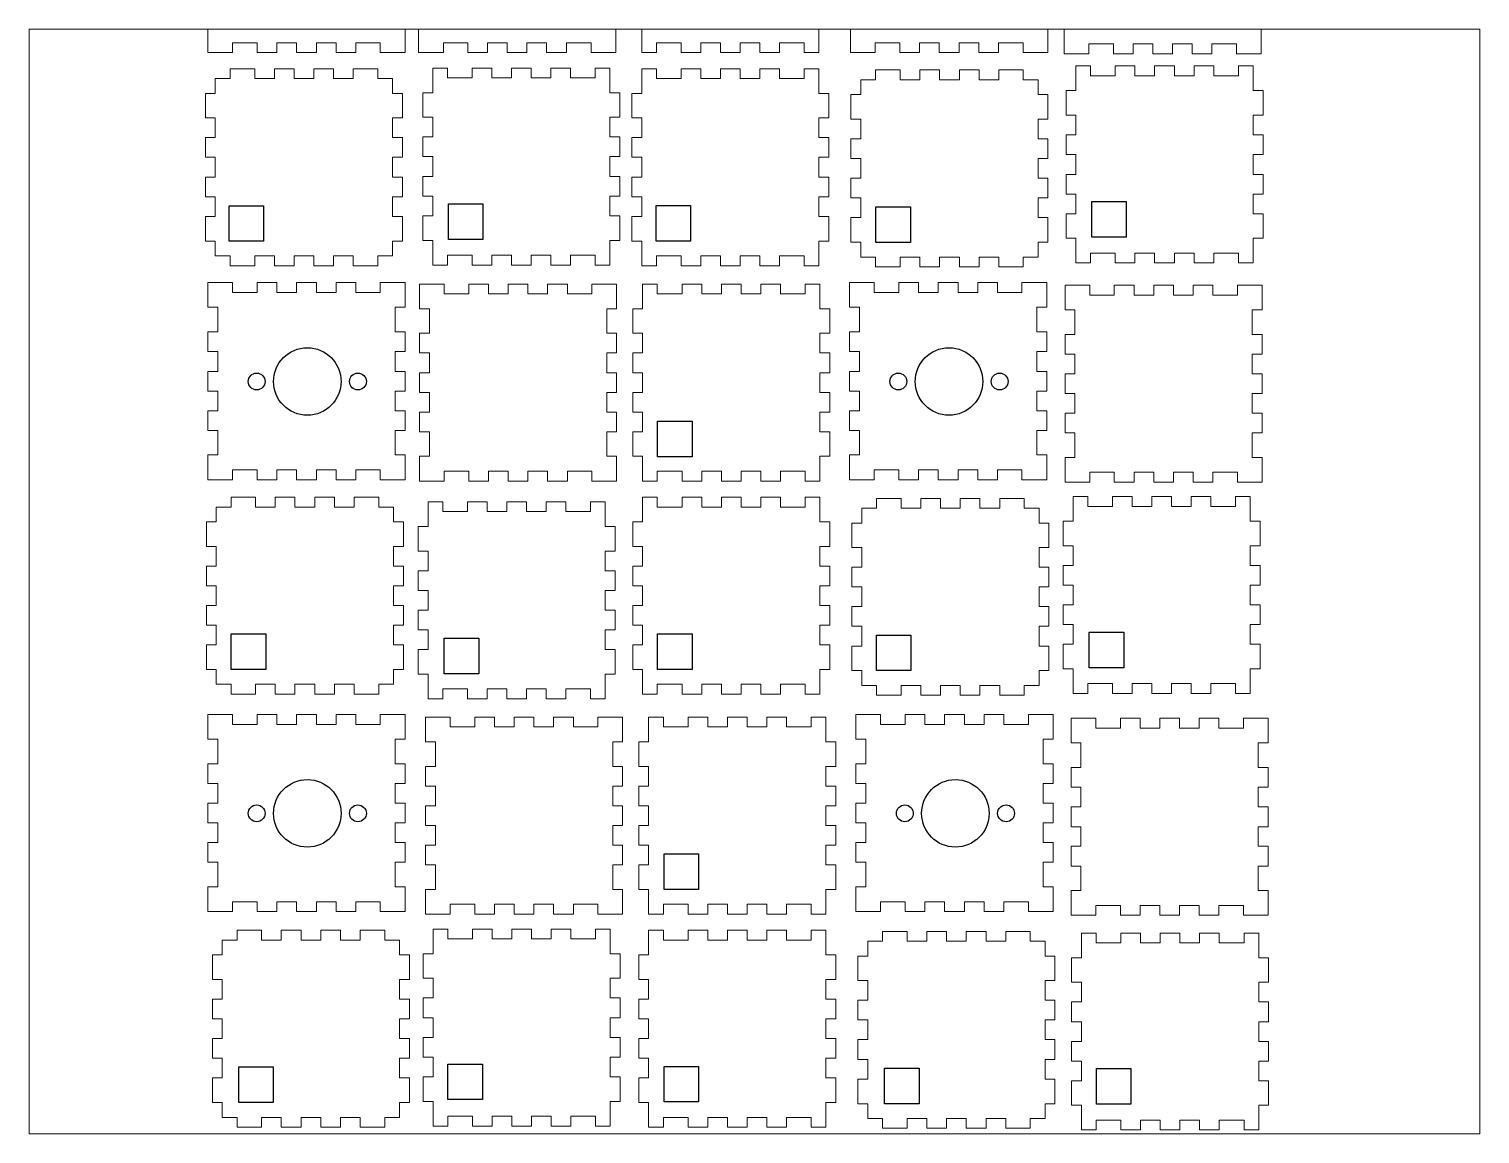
# Paper-space layout 'Layout1' of a CAD drawing. Header units: inches. Extents: x 1.05 to 9.45, y 0.8 to 7.2.
# The model-space entities are those that its viewports show. They can reach past a viewport. Long polylines and large blocks are cut down to what shows.
import ezdxf

# ---------------------------------------------------------------- set-up
doc = ezdxf.new("R2010")
doc.units = ezdxf.units.IN
doc.header["$MEASUREMENT"] = 0
doc.layers.add('Layer 1', color=7, linetype='Continuous')

# ---------------------------------------------------------------- blocks, each defined once
blk = doc.blocks.new('block 3')
at = {"layer": 'Layer 1', "color": 7, "lineweight": 13, "true_color": 0xffffff}
blk.add_lwpolyline([(71.41, 393.38), (78.93, 393.38), (78.93, 390.38), (86.41, 390.38), (86.41, 393.38), (92.4, 393.38), (92.4, 390.38), (98.4, 390.38), (98.4, 393.38), (104.4, 393.38), (104.4, 390.38), (110.4, 390.38), (110.4, 393.38), (116.43, 393.38), (116.43, 390.38), (123.91, 390.38), (123.91, 393.38), (131.42, 393.38), (131.42, 385.87), (128.42, 385.87), (128.42, 378.39), (131.42, 378.39), (131.42, 372.39), (128.42, 372.39), (128.42, 366.36), (131.42, 366.36), (131.42, 360.36), (128.42, 360.36), (128.42, 354.36), (131.42, 354.36), (131.42, 348.37), (128.42, 348.37), (128.42, 340.89), (131.42, 340.89), (131.42, 333.37), (123.91, 333.37), (123.91, 336.37), (116.43, 336.37), (116.43, 333.37), (110.4, 333.37), (110.4, 336.37), (104.4, 336.37), (104.4, 333.37), (98.4, 333.37), (98.4, 336.37), (92.4, 336.37), (92.4, 333.37), (86.41, 333.37), (86.41, 336.37), (78.93, 336.37), (78.93, 333.37), (71.41, 333.37), (71.41, 340.89), (74.41, 340.89), (74.41, 348.37), (71.41, 348.37), (71.41, 354.36), (74.41, 354.36), (74.41, 360.36), (71.41, 360.36), (71.41, 366.36), (74.41, 366.36), (74.41, 372.39), (71.41, 372.39), (71.41, 378.39), (74.41, 378.39), (74.41, 385.87), (71.41, 385.87), (71.41, 393.38)], dxfattribs=at)
blk = doc.blocks.new('block 4')
at = {"layer": 'Layer 1', "color": 7, "lineweight": 13, "true_color": 0xffffff}
blk.add_lwpolyline([(139.36, 393.38), (143.84, 393.38), (143.84, 390.38), (151.35, 390.38), (151.35, 393.38), (157.35, 393.38), (157.35, 390.38), (163.35, 390.38), (163.35, 393.38), (169.34, 393.38), (169.34, 390.38), (175.34, 390.38), (175.34, 393.38), (181.34, 393.38), (181.34, 390.38), (188.85, 390.38), (188.85, 393.38), (193.33, 393.38), (193.33, 385.87), (196.37, 385.87), (196.37, 378.39), (193.33, 378.39), (193.33, 372.39), (196.37, 372.39), (196.37, 366.36), (193.33, 366.36), (193.33, 360.36), (196.37, 360.36), (196.37, 354.36), (193.33, 354.36), (193.33, 348.37), (196.37, 348.37), (196.37, 340.89), (193.33, 340.89), (193.33, 333.37), (188.85, 333.37), (188.85, 336.37), (181.34, 336.37), (181.34, 333.37), (175.34, 333.37), (175.34, 336.37), (169.34, 336.37), (169.34, 333.37), (163.35, 333.37), (163.35, 336.37), (157.35, 336.37), (157.35, 333.37), (151.35, 333.37), (151.35, 336.37), (143.84, 336.37), (143.84, 333.37), (139.36, 333.37), (139.36, 340.89), (136.36, 340.89), (136.36, 348.37), (139.36, 348.37), (139.36, 354.36), (136.36, 354.36), (136.36, 360.36), (139.36, 360.36), (139.36, 366.36), (136.36, 366.36), (136.36, 372.39), (139.36, 372.39), (139.36, 378.39), (136.36, 378.39), (136.36, 385.87), (139.36, 385.87), (139.36, 393.38)], dxfattribs=at)
blk = doc.blocks.new('block 5')
at = {"layer": 'Layer 1', "color": 7, "lineweight": 13, "true_color": 0xffffff}
blk.add_lwpolyline([(139.36, 328.44), (143.84, 328.44), (143.84, 325.44), (151.35, 325.44), (151.35, 328.44), (157.35, 328.44), (157.35, 325.44), (163.35, 325.44), (163.35, 328.44), (169.34, 328.44), (169.34, 325.44), (175.34, 325.44), (175.34, 328.44), (181.34, 328.44), (181.34, 325.44), (188.85, 325.44), (188.85, 328.44), (193.33, 328.44), (193.33, 320.92), (196.37, 320.92), (196.37, 313.44), (193.33, 313.44), (193.33, 307.45), (196.37, 307.45), (196.37, 301.45), (193.33, 301.45), (193.33, 295.45), (196.37, 295.45), (196.37, 289.45), (193.33, 289.45), (193.33, 283.42), (196.37, 283.42), (196.37, 275.94), (193.33, 275.94), (193.33, 268.43), (188.85, 268.43), (188.85, 271.43), (181.34, 271.43), (181.34, 268.43), (175.34, 268.43), (175.34, 271.43), (169.34, 271.43), (169.34, 268.43), (163.35, 268.43), (163.35, 271.43), (157.35, 271.43), (157.35, 268.43), (151.35, 268.43), (151.35, 271.43), (143.84, 271.43), (143.84, 268.43), (139.36, 268.43), (139.36, 275.94), (136.36, 275.94), (136.36, 283.42), (139.36, 283.42), (139.36, 289.45), (136.36, 289.45), (136.36, 295.45), (139.36, 295.45), (139.36, 301.45), (136.36, 301.45), (136.36, 307.45), (139.36, 307.45), (139.36, 313.44), (136.36, 313.44), (136.36, 320.92), (139.36, 320.92), (139.36, 328.44)], dxfattribs=at)
blk = doc.blocks.new('block 6')
at = {"layer": 'Layer 1', "color": 7, "lineweight": 13, "true_color": 0xffffff}
blk.add_lwpolyline([(9.47, 325.44), (13.98, 325.44), (13.98, 328.44), (21.46, 328.44), (21.46, 325.44), (27.46, 325.44), (27.46, 328.44), (33.46, 328.44), (33.46, 325.44), (39.49, 325.44), (39.49, 328.44), (45.48, 328.44), (45.48, 325.44), (51.48, 325.44), (51.48, 328.44), (58.96, 328.44), (58.96, 325.44), (63.48, 325.44), (63.48, 320.92), (66.48, 320.92), (66.48, 313.44), (63.48, 313.44), (63.48, 307.45), (66.48, 307.45), (66.48, 301.45), (63.48, 301.45), (63.48, 295.45), (66.48, 295.45), (66.48, 289.45), (63.48, 289.45), (63.48, 283.42), (66.48, 283.42), (66.48, 275.94), (63.48, 275.94), (63.48, 271.43), (58.96, 271.43), (58.96, 268.43), (51.48, 268.43), (51.48, 271.43), (45.48, 271.43), (45.48, 268.43), (39.49, 268.43), (39.49, 271.43), (33.46, 271.43), (33.46, 268.43), (27.46, 268.43), (27.46, 271.43), (21.46, 271.43), (21.46, 268.43), (13.98, 268.43), (13.98, 271.43), (9.47, 271.43), (9.47, 275.94), (6.47, 275.94), (6.47, 283.42), (9.47, 283.42), (9.47, 289.45), (6.47, 289.45), (6.47, 295.45), (9.47, 295.45), (9.47, 301.45), (6.47, 301.45), (6.47, 307.45), (9.47, 307.45), (9.47, 313.44), (6.47, 313.44), (6.47, 320.92), (9.47, 320.92), (9.47, 325.44)], dxfattribs=at)
blk = doc.blocks.new('block 9')
at = {"layer": 'Layer 1', "color": 7, "lineweight": 13, "true_color": 0xffffff}
blk.add_lwpolyline([(268.04, 393.03), (275.56, 393.03), (275.56, 390.03), (283.03, 390.03), (283.03, 393.03), (289.03, 393.03), (289.03, 390.03), (295.03, 390.03), (295.03, 393.03), (301.03, 393.03), (301.03, 390.03), (307.02, 390.03), (307.02, 393.03), (313.06, 393.03), (313.06, 390.03), (320.53, 390.03), (320.53, 393.03), (328.05, 393.03), (328.05, 385.52), (325.05, 385.52), (325.05, 378.04), (328.05, 378.04), (328.05, 372.04), (325.05, 372.04), (325.05, 366.01), (328.05, 366.01), (328.05, 360.01), (325.05, 360.01), (325.05, 354.01), (328.05, 354.01), (328.05, 348.01), (325.05, 348.01), (325.05, 340.54), (328.05, 340.54), (328.05, 333.02), (320.53, 333.02), (320.53, 336.02), (313.06, 336.02), (313.06, 333.02), (307.02, 333.02), (307.02, 336.02), (301.03, 336.02), (301.03, 333.02), (295.03, 333.02), (295.03, 336.02), (289.03, 336.02), (289.03, 333.02), (283.03, 333.02), (283.03, 336.02), (275.56, 336.02), (275.56, 333.02), (268.04, 333.02), (268.04, 340.54), (271.04, 340.54), (271.04, 348.01), (268.04, 348.01), (268.04, 354.01), (271.04, 354.01), (271.04, 360.01), (268.04, 360.01), (268.04, 366.01), (271.04, 366.01), (271.04, 372.04), (268.04, 372.04), (268.04, 378.04), (271.04, 378.04), (271.04, 385.52), (268.04, 385.52), (268.04, 393.03)], dxfattribs=at)
blk = doc.blocks.new('block 10')
at = {"layer": 'Layer 1', "color": 7, "lineweight": 13, "true_color": 0xffffff}
blk.add_lwpolyline([(335.99, 393.03), (340.47, 393.03), (340.47, 390.03), (347.98, 390.03), (347.98, 393.03), (353.98, 393.03), (353.98, 390.03), (359.97, 390.03), (359.97, 393.03), (365.97, 393.03), (365.97, 390.03), (371.97, 390.03), (371.97, 393.03), (377.97, 393.03), (377.97, 390.03), (385.48, 390.03), (385.48, 393.03), (389.96, 393.03), (389.96, 385.52), (392.99, 385.52), (392.99, 378.04), (389.96, 378.04), (389.96, 372.04), (392.99, 372.04), (392.99, 366.01), (389.96, 366.01), (389.96, 360.01), (392.99, 360.01), (392.99, 354.01), (389.96, 354.01), (389.96, 348.01), (392.99, 348.01), (392.99, 340.54), (389.96, 340.54), (389.96, 333.02), (385.48, 333.02), (385.48, 336.02), (377.97, 336.02), (377.97, 333.02), (371.97, 333.02), (371.97, 336.02), (365.97, 336.02), (365.97, 333.02), (359.97, 333.02), (359.97, 336.02), (353.98, 336.02), (353.98, 333.02), (347.98, 333.02), (347.98, 336.02), (340.47, 336.02), (340.47, 333.02), (335.99, 333.02), (335.99, 340.54), (332.99, 340.54), (332.99, 348.01), (335.99, 348.01), (335.99, 354.01), (332.99, 354.01), (332.99, 360.01), (335.99, 360.01), (335.99, 366.01), (332.99, 366.01), (332.99, 372.04), (335.99, 372.04), (335.99, 378.04), (332.99, 378.04), (332.99, 385.52), (335.99, 385.52), (335.99, 393.03)], dxfattribs=at)
blk = doc.blocks.new('block 11')
at = {"layer": 'Layer 1', "color": 7, "lineweight": 13, "true_color": 0xffffff}
blk.add_lwpolyline([(335.99, 328.08), (340.47, 328.08), (340.47, 325.08), (347.98, 325.08), (347.98, 328.08), (353.98, 328.08), (353.98, 325.08), (359.97, 325.08), (359.97, 328.08), (365.97, 328.08), (365.97, 325.08), (371.97, 325.08), (371.97, 328.08), (377.97, 328.08), (377.97, 325.08), (385.48, 325.08), (385.48, 328.08), (389.96, 328.08), (389.96, 320.57), (392.99, 320.57), (392.99, 313.09), (389.96, 313.09), (389.96, 307.09), (392.99, 307.09), (392.99, 301.1), (389.96, 301.1), (389.96, 295.1), (392.99, 295.1), (392.99, 289.1), (389.96, 289.1), (389.96, 283.07), (392.99, 283.07), (392.99, 275.59), (389.96, 275.59), (389.96, 268.08), (385.48, 268.08), (385.48, 271.07), (377.97, 271.07), (377.97, 268.08), (371.97, 268.08), (371.97, 271.07), (365.97, 271.07), (365.97, 268.08), (359.97, 268.08), (359.97, 271.07), (353.98, 271.07), (353.98, 268.08), (347.98, 268.08), (347.98, 271.07), (340.47, 271.07), (340.47, 268.08), (335.99, 268.08), (335.99, 275.59), (332.99, 275.59), (332.99, 283.07), (335.99, 283.07), (335.99, 289.1), (332.99, 289.1), (332.99, 295.1), (335.99, 295.1), (335.99, 301.1), (332.99, 301.1), (332.99, 307.09), (335.99, 307.09), (335.99, 313.09), (332.99, 313.09), (332.99, 320.57), (335.99, 320.57), (335.99, 328.08)], dxfattribs=at)
blk = doc.blocks.new('block 12')
at = {"layer": 'Layer 1', "color": 7, "lineweight": 13, "true_color": 0xffffff}
blk.add_lwpolyline([(206.09, 325.08), (210.61, 325.08), (210.61, 328.08), (218.09, 328.08), (218.09, 325.08), (224.09, 325.08), (224.09, 328.08), (230.08, 328.08), (230.08, 325.08), (236.12, 325.08), (236.12, 328.08), (242.11, 328.08), (242.11, 325.08), (248.11, 325.08), (248.11, 328.08), (255.59, 328.08), (255.59, 325.08), (260.1, 325.08), (260.1, 320.57), (263.1, 320.57), (263.1, 313.09), (260.1, 313.09), (260.1, 307.09), (263.1, 307.09), (263.1, 301.1), (260.1, 301.1), (260.1, 295.1), (263.1, 295.1), (263.1, 289.1), (260.1, 289.1), (260.1, 283.07), (263.1, 283.07), (263.1, 275.59), (260.1, 275.59), (260.1, 271.07), (255.59, 271.07), (255.59, 268.08), (248.11, 268.08), (248.11, 271.07), (242.11, 271.07), (242.11, 268.08), (236.12, 268.08), (236.12, 271.07), (230.08, 271.07), (230.08, 268.08), (224.09, 268.08), (224.09, 271.07), (218.09, 271.07), (218.09, 268.08), (210.61, 268.08), (210.61, 271.07), (206.09, 271.07), (206.09, 275.59), (203.1, 275.59), (203.1, 283.07), (206.09, 283.07), (206.09, 289.1), (203.1, 289.1), (203.1, 295.1), (206.09, 295.1), (206.09, 301.1), (203.1, 301.1), (203.1, 307.09), (206.09, 307.09), (206.09, 313.09), (203.1, 313.09), (203.1, 320.57), (206.09, 320.57), (206.09, 325.08)], dxfattribs=at)
blk = doc.blocks.new('block 15')
at = {"layer": 'Layer 1', "color": 7, "lineweight": 13, "true_color": 0xffffff}
blk.add_lwpolyline([(71.69, 262.82), (79.2, 262.82), (79.2, 259.82), (86.68, 259.82), (86.68, 262.82), (92.68, 262.82), (92.68, 259.82), (98.68, 259.82), (98.68, 262.82), (104.67, 262.82), (104.67, 259.82), (110.67, 259.82), (110.67, 262.82), (116.7, 262.82), (116.7, 259.82), (124.18, 259.82), (124.18, 262.82), (131.7, 262.82), (131.7, 255.31), (128.7, 255.31), (128.7, 247.83), (131.7, 247.83), (131.7, 241.83), (128.7, 241.83), (128.7, 235.8), (131.7, 235.8), (131.7, 229.8), (128.7, 229.8), (128.7, 223.8), (131.7, 223.8), (131.7, 217.8), (128.7, 217.8), (128.7, 210.33), (131.7, 210.33), (131.7, 202.81), (124.18, 202.81), (124.18, 205.81), (116.7, 205.81), (116.7, 202.81), (110.67, 202.81), (110.67, 205.81), (104.67, 205.81), (104.67, 202.81), (98.68, 202.81), (98.68, 205.81), (92.68, 205.81), (92.68, 202.81), (86.68, 202.81), (86.68, 205.81), (79.2, 205.81), (79.2, 202.81), (71.69, 202.81), (71.69, 210.33), (74.69, 210.33), (74.69, 217.8), (71.69, 217.8), (71.69, 223.8), (74.69, 223.8), (74.69, 229.8), (71.69, 229.8), (71.69, 235.8), (74.69, 235.8), (74.69, 241.83), (71.69, 241.83), (71.69, 247.83), (74.69, 247.83), (74.69, 255.31), (71.69, 255.31), (71.69, 262.82)], dxfattribs=at)
blk = doc.blocks.new('block 16')
at = {"layer": 'Layer 1', "color": 7, "lineweight": 13, "true_color": 0xffffff}
blk.add_lwpolyline([(139.63, 262.82), (144.11, 262.82), (144.11, 259.82), (151.63, 259.82), (151.63, 262.82), (157.63, 262.82), (157.63, 259.82), (163.62, 259.82), (163.62, 262.82), (169.62, 262.82), (169.62, 259.82), (175.62, 259.82), (175.62, 262.82), (181.61, 262.82), (181.61, 259.82), (189.13, 259.82), (189.13, 262.82), (193.61, 262.82), (193.61, 255.31), (196.64, 255.31), (196.64, 247.83), (193.61, 247.83), (193.61, 241.83), (196.64, 241.83), (196.64, 235.8), (193.61, 235.8), (193.61, 229.8), (196.64, 229.8), (196.64, 223.8), (193.61, 223.8), (193.61, 217.8), (196.64, 217.8), (196.64, 210.33), (193.61, 210.33), (193.61, 202.81), (189.13, 202.81), (189.13, 205.81), (181.61, 205.81), (181.61, 202.81), (175.62, 202.81), (175.62, 205.81), (169.62, 205.81), (169.62, 202.81), (163.62, 202.81), (163.62, 205.81), (157.63, 205.81), (157.63, 202.81), (151.63, 202.81), (151.63, 205.81), (144.11, 205.81), (144.11, 202.81), (139.63, 202.81), (139.63, 210.33), (136.64, 210.33), (136.64, 217.8), (139.63, 217.8), (139.63, 223.8), (136.64, 223.8), (136.64, 229.8), (139.63, 229.8), (139.63, 235.8), (136.64, 235.8), (136.64, 241.83), (139.63, 241.83), (139.63, 247.83), (136.64, 247.83), (136.64, 255.31), (139.63, 255.31), (139.63, 262.82)], dxfattribs=at)
blk = doc.blocks.new('block 17')
at = {"layer": 'Layer 1', "color": 7, "lineweight": 13, "true_color": 0xffffff}
blk.add_lwpolyline([(139.63, 197.87), (144.11, 197.87), (144.11, 194.87), (151.63, 194.87), (151.63, 197.87), (157.63, 197.87), (157.63, 194.87), (163.62, 194.87), (163.62, 197.87), (169.62, 197.87), (169.62, 194.87), (175.62, 194.87), (175.62, 197.87), (181.61, 197.87), (181.61, 194.87), (189.13, 194.87), (189.13, 197.87), (193.61, 197.87), (193.61, 190.36), (196.64, 190.36), (196.64, 182.88), (193.61, 182.88), (193.61, 176.88), (196.64, 176.88), (196.64, 170.89), (193.61, 170.89), (193.61, 164.89), (196.64, 164.89), (196.64, 158.89), (193.61, 158.89), (193.61, 152.86), (196.64, 152.86), (196.64, 145.38), (193.61, 145.38), (193.61, 137.87), (189.13, 137.87), (189.13, 140.86), (181.61, 140.86), (181.61, 137.87), (175.62, 137.87), (175.62, 140.86), (169.62, 140.86), (169.62, 137.87), (163.62, 137.87), (163.62, 140.86), (157.63, 140.86), (157.63, 137.87), (151.63, 137.87), (151.63, 140.86), (144.11, 140.86), (144.11, 137.87), (139.63, 137.87), (139.63, 145.38), (136.64, 145.38), (136.64, 152.86), (139.63, 152.86), (139.63, 158.89), (136.64, 158.89), (136.64, 164.89), (139.63, 164.89), (139.63, 170.89), (136.64, 170.89), (136.64, 176.88), (139.63, 176.88), (139.63, 182.88), (136.64, 182.88), (136.64, 190.36), (139.63, 190.36), (139.63, 197.87)], dxfattribs=at)
blk = doc.blocks.new('block 18')
at = {"layer": 'Layer 1', "color": 7, "lineweight": 13, "true_color": 0xffffff}
blk.add_lwpolyline([(9.74, 194.87), (14.26, 194.87), (14.26, 197.87), (21.74, 197.87), (21.74, 194.87), (27.73, 194.87), (27.73, 197.87), (33.73, 197.87), (33.73, 194.87), (39.76, 194.87), (39.76, 197.87), (45.76, 197.87), (45.76, 194.87), (51.76, 194.87), (51.76, 197.87), (59.24, 197.87), (59.24, 194.87), (63.75, 194.87), (63.75, 190.36), (66.75, 190.36), (66.75, 182.88), (63.75, 182.88), (63.75, 176.88), (66.75, 176.88), (66.75, 170.89), (63.75, 170.89), (63.75, 164.89), (66.75, 164.89), (66.75, 158.89), (63.75, 158.89), (63.75, 152.86), (66.75, 152.86), (66.75, 145.38), (63.75, 145.38), (63.75, 140.86), (59.24, 140.86), (59.24, 137.87), (51.76, 137.87), (51.76, 140.86), (45.76, 140.86), (45.76, 137.87), (39.76, 137.87), (39.76, 140.86), (33.73, 140.86), (33.73, 137.87), (27.73, 137.87), (27.73, 140.86), (21.74, 140.86), (21.74, 137.87), (14.26, 137.87), (14.26, 140.86), (9.74, 140.86), (9.74, 145.38), (6.74, 145.38), (6.74, 152.86), (9.74, 152.86), (9.74, 158.89), (6.74, 158.89), (6.74, 164.89), (9.74, 164.89), (9.74, 170.89), (6.74, 170.89), (6.74, 176.88), (9.74, 176.88), (9.74, 182.88), (6.74, 182.88), (6.74, 190.36), (9.74, 190.36), (9.74, 194.87)], dxfattribs=at)
blk = doc.blocks.new('block 21')
at = {"layer": 'Layer 1', "color": 7, "lineweight": 13, "true_color": 0xffffff}
blk.add_lwpolyline([(268.32, 262.47), (275.83, 262.47), (275.83, 259.47), (283.31, 259.47), (283.31, 262.47), (289.31, 262.47), (289.31, 259.47), (295.3, 259.47), (295.3, 262.47), (301.3, 262.47), (301.3, 259.47), (307.3, 259.47), (307.3, 262.47), (313.33, 262.47), (313.33, 259.47), (320.81, 259.47), (320.81, 262.47), (328.32, 262.47), (328.32, 254.95), (325.33, 254.95), (325.33, 247.47), (328.32, 247.47), (328.32, 241.48), (325.33, 241.48), (325.33, 235.44), (328.32, 235.44), (328.32, 229.45), (325.33, 229.45), (325.33, 223.45), (328.32, 223.45), (328.32, 217.45), (325.33, 217.45), (325.33, 209.97), (328.32, 209.97), (328.32, 202.46), (320.81, 202.46), (320.81, 205.46), (313.33, 205.46), (313.33, 202.46), (307.3, 202.46), (307.3, 205.46), (301.3, 205.46), (301.3, 202.46), (295.3, 202.46), (295.3, 205.46), (289.31, 205.46), (289.31, 202.46), (283.31, 202.46), (283.31, 205.46), (275.83, 205.46), (275.83, 202.46), (268.32, 202.46), (268.32, 209.97), (271.32, 209.97), (271.32, 217.45), (268.32, 217.45), (268.32, 223.45), (271.32, 223.45), (271.32, 229.45), (268.32, 229.45), (268.32, 235.44), (271.32, 235.44), (271.32, 241.48), (268.32, 241.48), (268.32, 247.47), (271.32, 247.47), (271.32, 254.95), (268.32, 254.95), (268.32, 262.47)], dxfattribs=at)
blk = doc.blocks.new('block 22')
at = {"layer": 'Layer 1', "color": 7, "lineweight": 13, "true_color": 0xffffff}
blk.add_lwpolyline([(336.26, 262.47), (340.74, 262.47), (340.74, 259.47), (348.26, 259.47), (348.26, 262.47), (354.25, 262.47), (354.25, 259.47), (360.25, 259.47), (360.25, 262.47), (366.25, 262.47), (366.25, 259.47), (372.25, 259.47), (372.25, 262.47), (378.24, 262.47), (378.24, 259.47), (385.76, 259.47), (385.76, 262.47), (390.24, 262.47), (390.24, 254.95), (393.27, 254.95), (393.27, 247.47), (390.24, 247.47), (390.24, 241.48), (393.27, 241.48), (393.27, 235.44), (390.24, 235.44), (390.24, 229.45), (393.27, 229.45), (393.27, 223.45), (390.24, 223.45), (390.24, 217.45), (393.27, 217.45), (393.27, 209.97), (390.24, 209.97), (390.24, 202.46), (385.76, 202.46), (385.76, 205.46), (378.24, 205.46), (378.24, 202.46), (372.25, 202.46), (372.25, 205.46), (366.25, 205.46), (366.25, 202.46), (360.25, 202.46), (360.25, 205.46), (354.25, 205.46), (354.25, 202.46), (348.26, 202.46), (348.26, 205.46), (340.74, 205.46), (340.74, 202.46), (336.26, 202.46), (336.26, 209.97), (333.26, 209.97), (333.26, 217.45), (336.26, 217.45), (336.26, 223.45), (333.26, 223.45), (333.26, 229.45), (336.26, 229.45), (336.26, 235.44), (333.26, 235.44), (333.26, 241.48), (336.26, 241.48), (336.26, 247.47), (333.26, 247.47), (333.26, 254.95), (336.26, 254.95), (336.26, 262.47)], dxfattribs=at)
blk = doc.blocks.new('block 23')
at = {"layer": 'Layer 1', "color": 7, "lineweight": 13, "true_color": 0xffffff}
blk.add_lwpolyline([(336.26, 197.52), (340.74, 197.52), (340.74, 194.52), (348.26, 194.52), (348.26, 197.52), (354.25, 197.52), (354.25, 194.52), (360.25, 194.52), (360.25, 197.52), (366.25, 197.52), (366.25, 194.52), (372.25, 194.52), (372.25, 197.52), (378.24, 197.52), (378.24, 194.52), (385.76, 194.52), (385.76, 197.52), (390.24, 197.52), (390.24, 190.01), (393.27, 190.01), (393.27, 182.53), (390.24, 182.53), (390.24, 176.53), (393.27, 176.53), (393.27, 170.53), (390.24, 170.53), (390.24, 164.54), (393.27, 164.54), (393.27, 158.54), (390.24, 158.54), (390.24, 152.51), (393.27, 152.51), (393.27, 145.03), (390.24, 145.03), (390.24, 137.51), (385.76, 137.51), (385.76, 140.51), (378.24, 140.51), (378.24, 137.51), (372.25, 137.51), (372.25, 140.51), (366.25, 140.51), (366.25, 137.51), (360.25, 137.51), (360.25, 140.51), (354.25, 140.51), (354.25, 137.51), (348.26, 137.51), (348.26, 140.51), (340.74, 140.51), (340.74, 137.51), (336.26, 137.51), (336.26, 145.03), (333.26, 145.03), (333.26, 152.51), (336.26, 152.51), (336.26, 158.54), (333.26, 158.54), (333.26, 164.54), (336.26, 164.54), (336.26, 170.53), (333.26, 170.53), (333.26, 176.53), (336.26, 176.53), (336.26, 182.53), (333.26, 182.53), (333.26, 190.01), (336.26, 190.01), (336.26, 197.52)], dxfattribs=at)
blk = doc.blocks.new('block 24')
at = {"layer": 'Layer 1', "color": 7, "lineweight": 13, "true_color": 0xffffff}
blk.add_lwpolyline([(206.37, 194.52), (210.89, 194.52), (210.89, 197.52), (218.36, 197.52), (218.36, 194.52), (224.36, 194.52), (224.36, 197.52), (230.36, 197.52), (230.36, 194.52), (236.39, 194.52), (236.39, 197.52), (242.39, 197.52), (242.39, 194.52), (248.39, 194.52), (248.39, 197.52), (255.86, 197.52), (255.86, 194.52), (260.38, 194.52), (260.38, 190.01), (263.38, 190.01), (263.38, 182.53), (260.38, 182.53), (260.38, 176.53), (263.38, 176.53), (263.38, 170.53), (260.38, 170.53), (260.38, 164.54), (263.38, 164.54), (263.38, 158.54), (260.38, 158.54), (260.38, 152.51), (263.38, 152.51), (263.38, 145.03), (260.38, 145.03), (260.38, 140.51), (255.86, 140.51), (255.86, 137.51), (248.39, 137.51), (248.39, 140.51), (242.39, 140.51), (242.39, 137.51), (236.39, 137.51), (236.39, 140.51), (230.36, 140.51), (230.36, 137.51), (224.36, 137.51), (224.36, 140.51), (218.36, 140.51), (218.36, 137.51), (210.89, 137.51), (210.89, 140.51), (206.37, 140.51), (206.37, 145.03), (203.37, 145.03), (203.37, 152.51), (206.37, 152.51), (206.37, 158.54), (203.37, 158.54), (203.37, 164.54), (206.37, 164.54), (206.37, 170.53), (203.37, 170.53), (203.37, 176.53), (206.37, 176.53), (206.37, 182.53), (203.37, 182.53), (203.37, 190.01), (206.37, 190.01), (206.37, 194.52)], dxfattribs=at)
blk = doc.blocks.new('block 27')
at = {"layer": 'Layer 1', "color": 7, "lineweight": 13, "true_color": 0xffffff}
blk.add_lwpolyline([(73.53, 130.85), (81.04, 130.85), (81.04, 127.85), (88.52, 127.85), (88.52, 130.85), (94.52, 130.85), (94.52, 127.85), (100.52, 127.85), (100.52, 130.85), (106.51, 130.85), (106.51, 127.85), (112.51, 127.85), (112.51, 130.85), (118.54, 130.85), (118.54, 127.85), (126.02, 127.85), (126.02, 130.85), (133.54, 130.85), (133.54, 123.33), (130.54, 123.33), (130.54, 115.85), (133.54, 115.85), (133.54, 109.85), (130.54, 109.85), (130.54, 103.82), (133.54, 103.82), (133.54, 97.83), (130.54, 97.83), (130.54, 91.83), (133.54, 91.83), (133.54, 85.83), (130.54, 85.83), (130.54, 78.35), (133.54, 78.35), (133.54, 70.84), (126.02, 70.84), (126.02, 73.84), (118.54, 73.84), (118.54, 70.84), (112.51, 70.84), (112.51, 73.84), (106.51, 73.84), (106.51, 70.84), (100.52, 70.84), (100.52, 73.84), (94.52, 73.84), (94.52, 70.84), (88.52, 70.84), (88.52, 73.84), (81.04, 73.84), (81.04, 70.84), (73.53, 70.84), (73.53, 78.35), (76.53, 78.35), (76.53, 85.83), (73.53, 85.83), (73.53, 91.83), (76.53, 91.83), (76.53, 97.83), (73.53, 97.83), (73.53, 103.82), (76.53, 103.82), (76.53, 109.85), (73.53, 109.85), (73.53, 115.85), (76.53, 115.85), (76.53, 123.33), (73.53, 123.33), (73.53, 130.85)], dxfattribs=at)
blk = doc.blocks.new('block 28')
at = {"layer": 'Layer 1', "color": 7, "lineweight": 13, "true_color": 0xffffff}
blk.add_lwpolyline([(141.47, 130.85), (145.95, 130.85), (145.95, 127.85), (153.47, 127.85), (153.47, 130.85), (159.47, 130.85), (159.47, 127.85), (165.46, 127.85), (165.46, 130.85), (171.46, 130.85), (171.46, 127.85), (177.46, 127.85), (177.46, 130.85), (183.46, 130.85), (183.46, 127.85), (190.97, 127.85), (190.97, 130.85), (195.45, 130.85), (195.45, 123.33), (198.48, 123.33), (198.48, 115.85), (195.45, 115.85), (195.45, 109.85), (198.48, 109.85), (198.48, 103.82), (195.45, 103.82), (195.45, 97.83), (198.48, 97.83), (198.48, 91.83), (195.45, 91.83), (195.45, 85.83), (198.48, 85.83), (198.48, 78.35), (195.45, 78.35), (195.45, 70.84), (190.97, 70.84), (190.97, 73.84), (183.46, 73.84), (183.46, 70.84), (177.46, 70.84), (177.46, 73.84), (171.46, 73.84), (171.46, 70.84), (165.46, 70.84), (165.46, 73.84), (159.47, 73.84), (159.47, 70.84), (153.47, 70.84), (153.47, 73.84), (145.95, 73.84), (145.95, 70.84), (141.47, 70.84), (141.47, 78.35), (138.48, 78.35), (138.48, 85.83), (141.47, 85.83), (141.47, 91.83), (138.48, 91.83), (138.48, 97.83), (141.47, 97.83), (141.47, 103.82), (138.48, 103.82), (138.48, 109.85), (141.47, 109.85), (141.47, 115.85), (138.48, 115.85), (138.48, 123.33), (141.47, 123.33), (141.47, 130.85)], dxfattribs=at)
blk = doc.blocks.new('block 29')
at = {"layer": 'Layer 1', "color": 7, "lineweight": 13, "true_color": 0xffffff}
blk.add_lwpolyline([(141.47, 65.9), (145.95, 65.9), (145.95, 62.9), (153.47, 62.9), (153.47, 65.9), (159.47, 65.9), (159.47, 62.9), (165.46, 62.9), (165.46, 65.9), (171.46, 65.9), (171.46, 62.9), (177.46, 62.9), (177.46, 65.9), (183.46, 65.9), (183.46, 62.9), (190.97, 62.9), (190.97, 65.9), (195.45, 65.9), (195.45, 58.39), (198.48, 58.39), (198.48, 50.91), (195.45, 50.91), (195.45, 44.91), (198.48, 44.91), (198.48, 38.91), (195.45, 38.91), (195.45, 32.91), (198.48, 32.91), (198.48, 26.92), (195.45, 26.92), (195.45, 20.88), (198.48, 20.88), (198.48, 13.41), (195.45, 13.41), (195.45, 5.89), (190.97, 5.89), (190.97, 8.89), (183.46, 8.89), (183.46, 5.89), (177.46, 5.89), (177.46, 8.89), (171.46, 8.89), (171.46, 5.89), (165.46, 5.89), (165.46, 8.89), (159.47, 8.89), (159.47, 5.89), (153.47, 5.89), (153.47, 8.89), (145.95, 8.89), (145.95, 5.89), (141.47, 5.89), (141.47, 13.41), (138.48, 13.41), (138.48, 20.88), (141.47, 20.88), (141.47, 26.92), (138.48, 26.92), (138.48, 32.91), (141.47, 32.91), (141.47, 38.91), (138.48, 38.91), (138.48, 44.91), (141.47, 44.91), (141.47, 50.91), (138.48, 50.91), (138.48, 58.39), (141.47, 58.39), (141.47, 65.9)], dxfattribs=at)
blk = doc.blocks.new('block 30')
at = {"layer": 'Layer 1', "color": 7, "lineweight": 13, "true_color": 0xffffff}
blk.add_lwpolyline([(11.58, 62.9), (16.1, 62.9), (16.1, 65.9), (23.58, 65.9), (23.58, 62.9), (29.57, 62.9), (29.57, 65.9), (35.57, 65.9), (35.57, 62.9), (41.6, 62.9), (41.6, 65.9), (47.6, 65.9), (47.6, 62.9), (53.6, 62.9), (53.6, 65.9), (61.08, 65.9), (61.08, 62.9), (65.59, 62.9), (65.59, 58.39), (68.59, 58.39), (68.59, 50.91), (65.59, 50.91), (65.59, 44.91), (68.59, 44.91), (68.59, 38.91), (65.59, 38.91), (65.59, 32.91), (68.59, 32.91), (68.59, 26.92), (65.59, 26.92), (65.59, 20.88), (68.59, 20.88), (68.59, 13.41), (65.59, 13.41), (65.59, 8.89), (61.08, 8.89), (61.08, 5.89), (53.6, 5.89), (53.6, 8.89), (47.6, 8.89), (47.6, 5.89), (41.6, 5.89), (41.6, 8.89), (35.57, 8.89), (35.57, 5.89), (29.57, 5.89), (29.57, 8.89), (23.58, 8.89), (23.58, 5.89), (16.1, 5.89), (16.1, 8.89), (11.58, 8.89), (11.58, 13.41), (8.58, 13.41), (8.58, 20.88), (11.58, 20.88), (11.58, 26.92), (8.58, 26.92), (8.58, 32.91), (11.58, 32.91), (11.58, 38.91), (8.58, 38.91), (8.58, 44.91), (11.58, 44.91), (11.58, 50.91), (8.58, 50.91), (8.58, 58.39), (11.58, 58.39), (11.58, 62.9)], dxfattribs=at)
blk = doc.blocks.new('block 33')
at = {"layer": 'Layer 1', "color": 7, "lineweight": 13, "true_color": 0xffffff}
blk.add_lwpolyline([(270.16, 130.49), (277.67, 130.49), (277.67, 127.49), (285.15, 127.49), (285.15, 130.49), (291.15, 130.49), (291.15, 127.49), (297.15, 127.49), (297.15, 130.49), (303.14, 130.49), (303.14, 127.49), (309.14, 127.49), (309.14, 130.49), (315.17, 130.49), (315.17, 127.49), (322.65, 127.49), (322.65, 130.49), (330.17, 130.49), (330.17, 122.98), (327.17, 122.98), (327.17, 115.5), (330.17, 115.5), (330.17, 109.5), (327.17, 109.5), (327.17, 103.47), (330.17, 103.47), (330.17, 97.47), (327.17, 97.47), (327.17, 91.48), (330.17, 91.48), (330.17, 85.48), (327.17, 85.48), (327.17, 78), (330.17, 78), (330.17, 70.49), (322.65, 70.49), (322.65, 73.48), (315.17, 73.48), (315.17, 70.49), (309.14, 70.49), (309.14, 73.48), (303.14, 73.48), (303.14, 70.49), (297.15, 70.49), (297.15, 73.48), (291.15, 73.48), (291.15, 70.49), (285.15, 70.49), (285.15, 73.48), (277.67, 73.48), (277.67, 70.49), (270.16, 70.49), (270.16, 78), (273.16, 78), (273.16, 85.48), (270.16, 85.48), (270.16, 91.48), (273.16, 91.48), (273.16, 97.47), (270.16, 97.47), (270.16, 103.47), (273.16, 103.47), (273.16, 109.5), (270.16, 109.5), (270.16, 115.5), (273.16, 115.5), (273.16, 122.98), (270.16, 122.98), (270.16, 130.49)], dxfattribs=at)
blk = doc.blocks.new('block 34')
at = {"layer": 'Layer 1', "color": 7, "lineweight": 13, "true_color": 0xffffff}
blk.add_lwpolyline([(338.1, 130.49), (342.58, 130.49), (342.58, 127.49), (350.1, 127.49), (350.1, 130.49), (356.09, 130.49), (356.09, 127.49), (362.09, 127.49), (362.09, 130.49), (368.09, 130.49), (368.09, 127.49), (374.09, 127.49), (374.09, 130.49), (380.08, 130.49), (380.08, 127.49), (387.6, 127.49), (387.6, 130.49), (392.08, 130.49), (392.08, 122.98), (395.11, 122.98), (395.11, 115.5), (392.08, 115.5), (392.08, 109.5), (395.11, 109.5), (395.11, 103.47), (392.08, 103.47), (392.08, 97.47), (395.11, 97.47), (395.11, 91.48), (392.08, 91.48), (392.08, 85.48), (395.11, 85.48), (395.11, 78), (392.08, 78), (392.08, 70.49), (387.6, 70.49), (387.6, 73.48), (380.08, 73.48), (380.08, 70.49), (374.09, 70.49), (374.09, 73.48), (368.09, 73.48), (368.09, 70.49), (362.09, 70.49), (362.09, 73.48), (356.09, 73.48), (356.09, 70.49), (350.1, 70.49), (350.1, 73.48), (342.58, 73.48), (342.58, 70.49), (338.1, 70.49), (338.1, 78), (335.1, 78), (335.1, 85.48), (338.1, 85.48), (338.1, 91.48), (335.1, 91.48), (335.1, 97.47), (338.1, 97.47), (338.1, 103.47), (335.1, 103.47), (335.1, 109.5), (338.1, 109.5), (338.1, 115.5), (335.1, 115.5), (335.1, 122.98), (338.1, 122.98), (338.1, 130.49)], dxfattribs=at)
blk = doc.blocks.new('block 35')
at = {"layer": 'Layer 1', "color": 7, "lineweight": 13, "true_color": 0xffffff}
blk.add_lwpolyline([(338.1, 65.55), (342.58, 65.55), (342.58, 62.55), (350.1, 62.55), (350.1, 65.55), (356.09, 65.55), (356.09, 62.55), (362.09, 62.55), (362.09, 65.55), (368.09, 65.55), (368.09, 62.55), (374.09, 62.55), (374.09, 65.55), (380.08, 65.55), (380.08, 62.55), (387.6, 62.55), (387.6, 65.55), (392.08, 65.55), (392.08, 58.03), (395.11, 58.03), (395.11, 50.55), (392.08, 50.55), (392.08, 44.56), (395.11, 44.56), (395.11, 38.56), (392.08, 38.56), (392.08, 32.56), (395.11, 32.56), (395.11, 26.56), (392.08, 26.56), (392.08, 20.53), (395.11, 20.53), (395.11, 13.05), (392.08, 13.05), (392.08, 5.54), (387.6, 5.54), (387.6, 8.54), (380.08, 8.54), (380.08, 5.54), (374.09, 5.54), (374.09, 8.54), (368.09, 8.54), (368.09, 5.54), (362.09, 5.54), (362.09, 8.54), (356.09, 8.54), (356.09, 5.54), (350.1, 5.54), (350.1, 8.54), (342.58, 8.54), (342.58, 5.54), (338.1, 5.54), (338.1, 13.05), (335.1, 13.05), (335.1, 20.53), (338.1, 20.53), (338.1, 26.56), (335.1, 26.56), (335.1, 32.56), (338.1, 32.56), (338.1, 38.56), (335.1, 38.56), (335.1, 44.56), (338.1, 44.56), (338.1, 50.55), (335.1, 50.55), (335.1, 58.03), (338.1, 58.03), (338.1, 65.55)], dxfattribs=at)
blk = doc.blocks.new('block 36')
at = {"layer": 'Layer 1', "color": 7, "lineweight": 13, "true_color": 0xffffff}
blk.add_lwpolyline([(208.21, 62.55), (212.73, 62.55), (212.73, 65.55), (220.2, 65.55), (220.2, 62.55), (226.2, 62.55), (226.2, 65.55), (232.2, 65.55), (232.2, 62.55), (238.23, 62.55), (238.23, 65.55), (244.23, 65.55), (244.23, 62.55), (250.23, 62.55), (250.23, 65.55), (257.71, 65.55), (257.71, 62.55), (262.22, 62.55), (262.22, 58.03), (265.22, 58.03), (265.22, 50.55), (262.22, 50.55), (262.22, 44.56), (265.22, 44.56), (265.22, 38.56), (262.22, 38.56), (262.22, 32.56), (265.22, 32.56), (265.22, 26.56), (262.22, 26.56), (262.22, 20.53), (265.22, 20.53), (265.22, 13.05), (262.22, 13.05), (262.22, 8.54), (257.71, 8.54), (257.71, 5.54), (250.23, 5.54), (250.23, 8.54), (244.23, 8.54), (244.23, 5.54), (238.23, 5.54), (238.23, 8.54), (232.2, 8.54), (232.2, 5.54), (226.2, 5.54), (226.2, 8.54), (220.2, 8.54), (220.2, 5.54), (212.73, 5.54), (212.73, 8.54), (208.21, 8.54), (208.21, 13.05), (205.21, 13.05), (205.21, 20.53), (208.21, 20.53), (208.21, 26.56), (205.21, 26.56), (205.21, 32.56), (208.21, 32.56), (208.21, 38.56), (205.21, 38.56), (205.21, 44.56), (208.21, 44.56), (208.21, 50.55), (205.21, 50.55), (205.21, 58.03), (208.21, 58.03), (208.21, 62.55)], dxfattribs=at)
blk = doc.blocks.new('block 2')
at = {"layer": 'Layer 1', "color": 7, "lineweight": 13, "true_color": 0xffffff}
blk.add_lwpolyline([(6.47, 393.38), (13.98, 393.38), (13.98, 390.38), (21.46, 390.38), (21.46, 393.38), (27.46, 393.38), (27.46, 390.38), (33.46, 390.38), (33.46, 393.38), (39.49, 393.38), (39.49, 390.38), (45.48, 390.38), (45.48, 393.38), (51.48, 393.38), (51.48, 390.38), (58.96, 390.38), (58.96, 393.38), (66.48, 393.38), (66.48, 385.87), (63.48, 385.87), (63.48, 378.39), (66.48, 378.39), (66.48, 372.39), (63.48, 372.39), (63.48, 366.36), (66.48, 366.36), (66.48, 360.36), (63.48, 360.36), (63.48, 354.36), (66.48, 354.36), (66.48, 348.37), (63.48, 348.37), (63.48, 340.89), (66.48, 340.89), (66.48, 333.37), (58.96, 333.37), (58.96, 336.37), (51.48, 336.37), (51.48, 333.37), (45.48, 333.37), (45.48, 336.37), (39.49, 336.37), (39.49, 333.37), (33.46, 333.37), (33.46, 336.37), (27.46, 336.37), (27.46, 333.37), (21.46, 333.37), (21.46, 336.37), (13.98, 336.37), (13.98, 333.37), (6.47, 333.37), (6.47, 340.89), (9.47, 340.89), (9.47, 348.37), (6.47, 348.37), (6.47, 354.36), (9.47, 354.36), (9.47, 360.36), (6.47, 360.36), (6.47, 366.36), (9.47, 366.36), (9.47, 372.39), (6.47, 372.39), (6.47, 378.39), (9.47, 378.39), (9.47, 385.87), (6.47, 385.87), (6.47, 393.38)], dxfattribs=at)

msp = doc.modelspace()

# ---------------------------------------------------------------- linework, layer by layer
for points in [[(165.9, 409.1), (178.15, 409.1), (178.15, 396.44), (165.9, 396.44)], [(14.05, 333.11), (26.3, 333.11), (26.3, 320.45), (14.05, 320.45)], [(91.97, 333.75), (104.22, 333.75), (104.22, 321.09), (91.97, 321.09)], [(165.81, 333.2), (178.06, 333.2), (178.06, 320.54), (165.81, 320.54)], [(243.97, 332.7), (256.22, 332.7), (256.22, 320.04), (243.97, 320.04)], [(320.69, 334.61), (332.94, 334.61), (332.94, 321.95), (320.69, 321.95)], [(166.33, 256.43), (178.58, 256.43), (178.58, 243.77), (166.33, 243.77)], [(14.77, 180.83), (27.02, 180.83), (27.02, 168.17), (14.77, 168.17)], [(166.34, 180.88), (178.59, 180.88), (178.59, 168.21), (166.34, 168.21)], [(319.81, 181.42), (332.06, 181.42), (332.06, 168.76), (319.81, 168.76)], [(90.51, 179.3), (102.76, 179.3), (102.76, 166.64), (90.51, 166.64)], [(244.11, 180.42), (256.36, 180.42), (256.36, 167.76), (244.11, 167.76)], [(168.66, 102.57), (180.91, 102.57), (180.91, 89.91), (168.66, 89.91)], [(17.46, 26.82), (29.71, 26.82), (29.71, 14.16), (17.46, 14.16)], [(91.82, 27.84), (104.07, 27.84), (104.07, 15.18), (91.82, 15.18)], [(168.67, 27.02), (180.91, 27.02), (180.91, 14.35), (168.67, 14.35)], [(247.04, 26.41), (259.29, 26.41), (259.29, 13.75), (247.04, 13.75)], [(322.32, 26.22), (334.57, 26.22), (334.57, 13.56), (322.32, 13.56)]]:
    msp.add_lwpolyline(points, close=True)
for centre, radius in [((41.82, 270.6), 12), ((269.93, 270.6), 12), ((23.82, 270.6), 3), ((59.82, 270.6), 3), ((251.93, 270.6), 3), ((287.93, 270.6), 3), ((41.82, 117.01), 12), ((272.21, 117.01), 12), ((23.82, 117.01), 3), ((59.82, 117.01), 3), ((254.21, 117.01), 3), ((290.21, 117.01), 3)]:
    msp.add_circle(centre, radius)

# ---------------------------------------------------------------- block references
at = {"layer": 'Layer 1'}
for name, p, xscale, yscale, zscale in [('block 2', (-1.09, -1.82), 1.167999999999999, 1.167999999999999, 1.167999999999999), ('block 3', (-1.93, -1.48), 1.167, 1.167, 1.167), ('block 4', (-1.93, -1.48), 1.167, 1.167, 1.167), ('block 2', (227.4, -1.82), 1.167999999999999, 1.167999999999999, 1.167999999999999), ('block 9', (-1.93, -1.48), 1.167, 1.167, 1.167), ('block 6', (-1.93, -1.48), 1.167, 1.167, 1.167), ('block 11', (-305.68, -0.83), 1.167, 1.167, 1.167), ('block 5', (-1.93, -1.48), 1.167, 1.167, 1.167), ('block 10', (-77.05, -75.87), 1.167, 1.167, 1.167), ('block 12', (-1.93, -1.48), 1.167, 1.167, 1.167), ('block 2', (-1.09, -153.71), 1.167999999999999, 1.167999999999999, 1.167999999999999), ('block 15', (-1.93, -1.48), 1.167, 1.167, 1.167), ('block 16', (-1.93, -1.48), 1.167, 1.167, 1.167), ('block 2', (227.01, -153.71), 1.167999999999999, 1.167999999999999, 1.167999999999999), ('block 21', (-1.93, -1.48), 1.167, 1.167, 1.167), ('block 18', (-1.93, -1.48), 1.167, 1.167, 1.167), ('block 22', (-307.66, -78.5), 1.167, 1.167, 1.167), ('block 17', (-1.93, -1.48), 1.167, 1.167, 1.167), ('block 24', (-1.93, -1.48), 1.167, 1.167, 1.167), ('block 23', (-78.37, -0.83), 1.167, 1.167, 1.167), ('block 2', (-1.09, -307.31), 1.167999999999999, 1.167999999999999, 1.167999999999999), ('block 27', (-1.93, -1.48), 1.167, 1.167, 1.167), ('block 28', (-1.93, -1.48), 1.167, 1.167, 1.167), ('block 2', (229.3, -307.31), 1.167999999999999, 1.167999999999999, 1.167999999999999), ('block 33', (-1.93, -1.48), 1.167, 1.167, 1.167), ('block 30', (-1.93, -1.48), 1.167, 1.167, 1.167), ('block 35', (-308.04, -0.66), 1.167, 1.167, 1.167), ('block 29', (-1.93, -1.48), 1.167, 1.167, 1.167), ('block 36', (-1.93, -1.48), 1.167, 1.167, 1.167), ('block 34', (-77.53, -77.84), 1.167, 1.167, 1.167)]:
    msp.add_blockref(name, p, dxfattribs=dict(at, xscale=xscale, yscale=yscale, zscale=zscale))

psp = doc.layouts.get("Layout1")

# ---------------------------------------------------------------- viewports
at = {"layer": '0', "view_target_point": (200.0074, 200.0074)}
psp.add_viewport(center=(5.25, 4), size=(8.4, 6.4), view_center_point=(0.7819, -0.5468), view_height=392.979873, dxfattribs=at)

doc.saveas('drawing.dxf')
